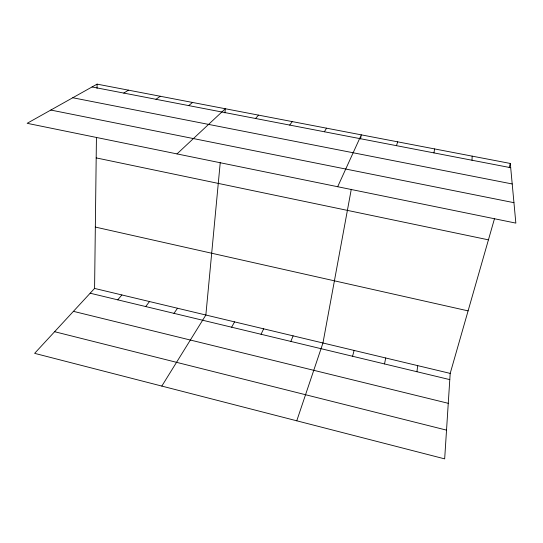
<?xml version="1.0" encoding="UTF-8"?>
<svg xmlns="http://www.w3.org/2000/svg" width="543" height="543" viewBox="0 0 543 543"><rect width="100%" height="100%" fill="white"/><g stroke="black" fill="none" stroke-linecap="round" stroke-linejoin="round"><path stroke-width="0.81" d="M494.564 218.429L450.195 373.394L444.669 458.869L34.63 353.35L94.584 288.428L96.437 137.365M97.041 88.36L97.088 84.131L510.305 163.457L515.85 223.112L27.15 123.309L97.088 84.131M472.01 160.233L472.166 156.14M220.234 162.649L205.858 315.015L161.821 386.08M224.924 112.896L225.318 108.749L176.998 153.913M416.929 371.724L417.723 365.636M433.945 152.895L434.624 148.931M351.28 189.29L322.956 342.993L296.763 420.805M360.559 138.92L361.305 134.854L337.678 186.731M384.525 363.939L385.706 357.986M352.563 356.262L354.117 350.439M509.164 167.454L510.305 163.457M396.485 145.673L397.68 141.838M290.851 341.432L293.111 335.859M261.054 334.278L263.647 328.82M231.651 327.212L234.569 321.877M324.388 131.766L326.547 128.182M173.97 313.352L177.513 308.241M289.69 125.073L292.297 121.605M145.68 306.551L149.522 301.555M117.743 299.845L121.883 294.951M255.515 118.483L258.563 115.13M188.679 105.593L192.561 102.457M155.997 99.294L160.273 96.26M123.784 93.084L128.453 90.152M92.045 86.961L510.698 167.699M72.776 97.754L512.212 183.968M50.825 110.053L513.95 202.688M96.186 157.898L488.428 239.843M95.337 227.069L468.093 310.874M94.584 288.428L450.195 373.394M90.165 293.213L449.787 379.618M73.42 311.343L448.26 403.313M54.612 331.705L446.529 430.131"/></g></svg>
